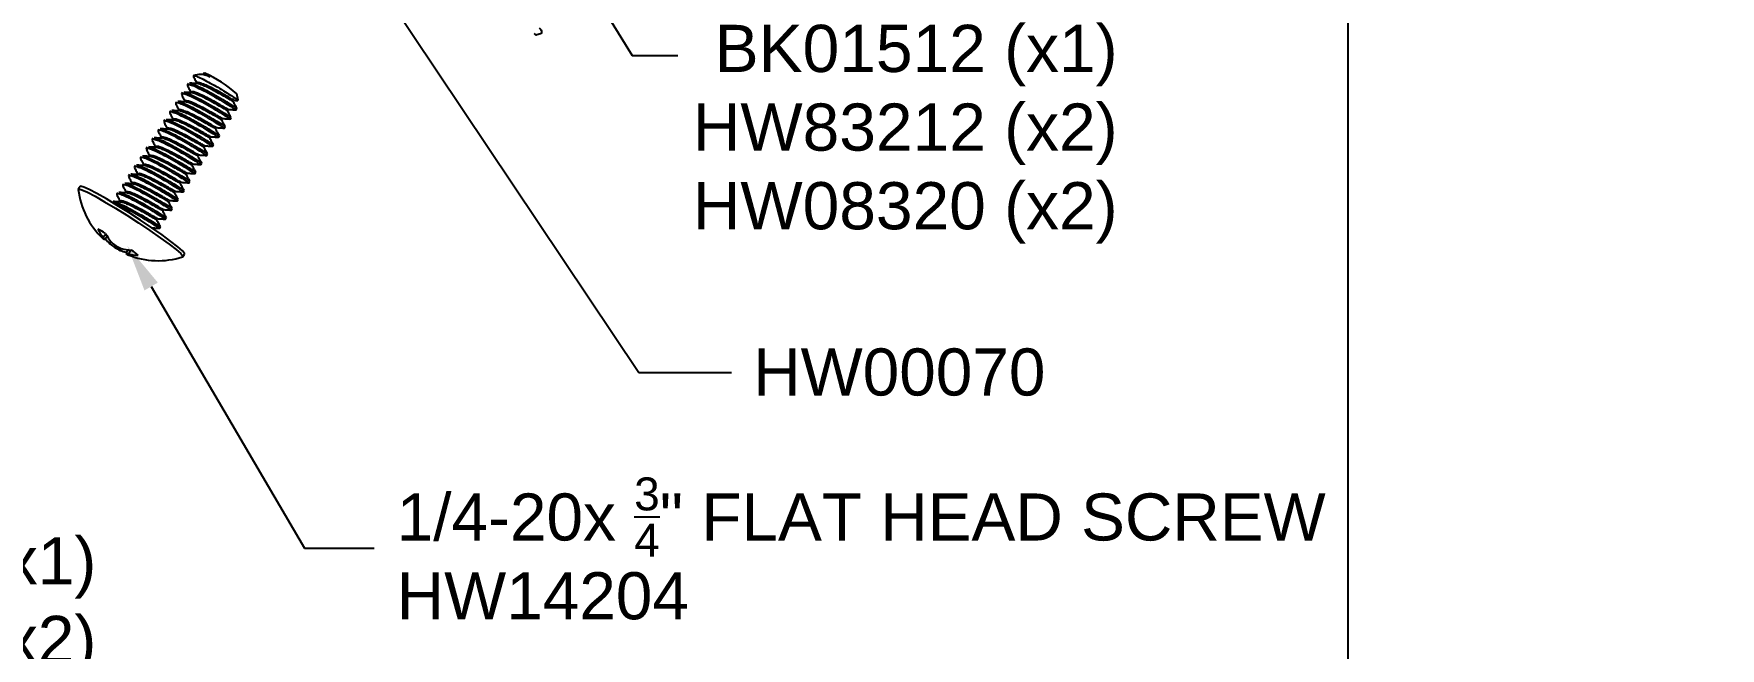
# Model space of a CAD drawing. Extents: x 0 to 11.5, y -11.3 to 0.
# Drawn here: x 4.76 to 11.48, y -7.34 to -4.89 of the extents above; entities that cross this region are included whole.
import ezdxf
from ezdxf import colors
from ezdxf.entities.mleader import LeaderData, LeaderLine
from ezdxf.math import Vec2, Vec3

# ---------------------------------------------------------------- set-up
doc = ezdxf.new("R2010")
doc.units = 0
doc.header["$LTSCALE"] = 0.5
doc.header["$MEASUREMENT"] = 0
for name, color, linetype in [('FAB DWG', 221, 'CONTINUOUS'), ('Hardware', 242, 'CONTINUOUS'), ('Housing', 150, 'CONTINUOUS')]:
    doc.layers.add(name, color=color, linetype=linetype)
doc.layers.add('Text-Unprinted', color=131, linetype='CONTINUOUS', plot=False)
doc.styles.add('LSAD_Standard', font='arial.ttf')
doc.styles.get("Standard").update_dxf_attribs({"font": 'arial.ttf'})

msp = doc.modelspace()

# ---------------------------------------------------------------- linework, layer by layer
at = {"layer": 'Hardware', "linetype": 'Continuous', "lineweight": 25, "transparency": 16777216}
for p, q in [((5.3734, -5.0862), (5.3697, -5.092)), ((5.4156, -5.0502), (5.3933, -5.0549)), ((5.4335, -5.0509), (5.4223, -5.0501)), ((5.4388, -5.0453), (5.4324, -5.0467)), ((5.3265, -5.1588), (5.3227, -5.1646)), ((5.35, -5.1225), (5.3462, -5.1283)), ((5.5714, -5.1532), (5.5658, -5.1274)), ((5.2796, -5.2314), (5.2758, -5.2371)), ((5.303, -5.1951), (5.2993, -5.2009)), ((5.5399, -5.2278), (5.5436, -5.222)), ((5.5633, -5.1915), (5.5671, -5.1857)), ((5.2326, -5.3039), (5.2289, -5.3097)), ((5.2561, -5.2676), (5.2523, -5.2734)), ((5.4929, -5.3004), (5.4967, -5.2946)), ((5.5164, -5.2641), (5.5201, -5.2583)), ((5.1857, -5.3765), (5.1819, -5.3823)), ((5.2092, -5.3402), (5.2054, -5.346)), ((5.446, -5.3729), (5.4497, -5.3671)), ((5.4694, -5.3366), (5.4732, -5.3308)), ((5.1622, -5.4128), (5.1585, -5.4186)), ((5.399, -5.4455), (5.4028, -5.4397)), ((5.4225, -5.4092), (5.4263, -5.4034)), ((4.9416, -5.4962), (4.9346, -5.5071)), ((5.1153, -5.4854), (5.1115, -5.4912)), ((5.1387, -5.4491), (5.135, -5.4549)), ((5.3756, -5.4818), (5.3793, -5.476)), ((5.0683, -5.5579), (5.0678, -5.5588)), ((5.0918, -5.5217), (5.0881, -5.5274)), ((5.3286, -5.5544), (5.3324, -5.5486)), ((5.3521, -5.5181), (5.3559, -5.5123)), ((5.2817, -5.6269), (5.2854, -5.6211)), ((5.3052, -5.5907), (5.3089, -5.5849)), ((5.0443, -5.6863), (5.0337, -5.7003)), ((5.05, -5.6961), (5.0396, -5.7093)), ((5.2582, -5.6632), (5.262, -5.6574)), ((5.0652, -5.7176), (5.0609, -5.725)), ((5.0839, -5.7336), (5.08, -5.7397)), ((5.1065, -5.744), (5.1013, -5.7512)), ((5.1319, -5.7487), (5.1241, -5.7639)), ((5.1431, -5.7498), (5.1345, -5.7655)), ((5.3515, -5.7767), (5.3585, -5.7658))]:
    msp.add_line(p, q, dxfattribs=at)
at = {"layer": 'Hardware', "linetype": 'Continuous', "lineweight": 25, "transparency": 16777216, "flags": 128}
for points in [[(4.9344, -5.5082), (4.9368, -5.5063), (4.9491, -5.5096), (4.9712, -5.5196), (5.0018, -5.5358), (5.0396, -5.5572), (5.0825, -5.5829), (5.1284, -5.6115), (5.1751, -5.6417), (5.2202, -5.6719), (5.2614, -5.7006), (5.2967, -5.7263), (5.3243, -5.7478), (5.3427, -5.764), (5.3512, -5.7741), (5.3506, -5.7774)], [(5.3585, -5.7658), (5.3582, -5.7632), (5.3498, -5.7531), (5.3313, -5.7369), (5.3037, -5.7154), (5.2685, -5.6897), (5.2272, -5.661), (5.1822, -5.6308), (5.1355, -5.6007), (5.0895, -5.572), (5.0466, -5.5463), (5.0089, -5.5249), (4.9782, -5.5087), (4.9562, -5.4987), (4.9439, -5.4954), (4.9416, -5.4962)]]:
    msp.add_lwpolyline(points, dxfattribs=at)
at = {"layer": 'Hardware', "linetype": 'Continuous', "lineweight": 25, "transparency": 16777216}
for centre, radius, start, end in [((5.2501, -5.4763), 0.4705, 47.85775, 66.35863), ((5.254, -5.4703), 0.3219, 186.76871, 226.5058), ((4.7635, -6.156), 0.549, 59.4309, 62.99609), ((5.1767, -5.5878), 0.182, 205.74494, 218.18519), ((5.063, -5.6716), 0.0443, 225.5953, 238.12422), ((5.0842, -5.6734), 0.0573, 208.01574, 218.75231), ((5.2269, -5.5875), 0.2076, 207.49496, 218.82385), ((5.181, -5.5997), 0.1736, 217.32918, 226.21817), ((5.2373, -5.5143), 0.2748, 230.06758, 235.09553), ((5.2601, -5.5092), 0.2854, 226.89925, 231.78493), ((5.2218, -5.5023), 0.2765, 239.14566, 244.15814), ((5.2147, -5.4818), 0.2838, 242.47924, 247.37829), ((5.1673, -5.5883), 0.1758, 247.94679, 256.56771), ((5.1569, -5.5447), 0.2055, 255.55122, 266.92598), ((5.1497, -5.7257), 0.046, 236.14181, 248.43678), ((5.1377, -5.7099), 0.0557, 255.82237, 266.7001), ((5.254, -5.4703), 0.3219, 247.77446, 287.44767), ((5.1774, -5.5907), 0.18, 256.20236, 268.70652), ((4.8221, -6.2091), 0.5618, 51.30979, 54.82033)]:
    msp.add_arc(centre, radius, start, end, dxfattribs=at)
for points, knots in [([(5.5628, -5.1912), (5.563, -5.1913), (5.5656, -5.1929), (5.5577, -5.1874), (5.5385, -5.1752), (5.5072, -5.1562), (5.4704, -5.1349), (5.4329, -5.1146), (5.4019, -5.0996), (5.3805, -5.0912), (5.372, -5.0904), (5.3688, -5.092), (5.3706, -5.095), (5.3718, -5.097)], [0, 0, 0, 0, 0.008067, 0.124209, 0.240351, 0.356493, 0.472636, 0.588778, 0.70492, 0.804129, 0.904298, 0.93774, 1, 1, 1, 1]), ([(5.3701, -5.0959), (5.3726, -5.1006), (5.3775, -5.1098), (5.3824, -5.1189), (5.3848, -5.1233)], [0, 0, 0, 0, 0.51432, 1, 1, 1, 1]), ([(5.41, -5.0872), (5.4047, -5.0868), (5.3942, -5.0861), (5.3836, -5.0854), (5.3783, -5.085)], [0, 0, 0, 0, 0.499617, 1, 1, 1, 1]), ([(5.3799, -5.086), (5.3808, -5.0859), (5.3846, -5.0852), (5.4047, -5.0934), (5.4365, -5.1087), (5.4742, -5.1291), (5.5111, -5.1505), (5.5418, -5.1691), (5.5629, -5.1826), (5.5656, -5.1846), (5.5669, -5.1856)], [0, 0, 0, 0, 0.047017, 0.183541, 0.320064, 0.456588, 0.593111, 0.729635, 0.866159, 1, 1, 1, 1]), ([(5.3945, -5.0547), (5.3939, -5.055), (5.3921, -5.0557), (5.394, -5.0587), (5.3953, -5.0607)], [0, 0, 0, 0, 0.349433, 1, 1, 1, 1]), ([(5.3935, -5.0596), (5.3961, -5.0643), (5.4011, -5.0737), (5.4061, -5.0831), (5.4086, -5.0878)], [0, 0, 0, 0, 0.5004314, 1, 1, 1, 1]), ([(5.3945, -5.0547), (5.3977, -5.0552), (5.4042, -5.0562), (5.4254, -5.0657), (5.4524, -5.0797), (5.483, -5.0969), (5.513, -5.1149), (5.5395, -5.1315), (5.5592, -5.1446), (5.5709, -5.1529), (5.571, -5.1535), (5.571, -5.1539)], [0, 0, 0, 0, 0.117031, 0.234062, 0.35118, 0.464409, 0.577698, 0.688252, 0.7977, 0.90561, 1, 1, 1, 1]), ([(5.5548, -5.1529), (5.5537, -5.1524), (5.5515, -5.1513), (5.5354, -5.1419), (5.5123, -5.1286), (5.4845, -5.1133), (5.4563, -5.0989), (5.4331, -5.0884), (5.4172, -5.0828), (5.41, -5.0822), (5.4086, -5.0835), (5.4082, -5.0839)], [0, 0, 0, 0, 0.123141, 0.248482, 0.373822, 0.499163, 0.624503, 0.749844, 0.85389, 0.959085, 1, 1, 1, 1]), ([(5.5517, -5.1573), (5.5518, -5.1574), (5.5536, -5.1588), (5.5474, -5.1551), (5.5328, -5.1466), (5.5093, -5.1331), (5.4831, -5.1188), (5.4582, -5.1058), (5.4409, -5.0977), (5.4251, -5.0911), (5.4144, -5.0871), (5.4115, -5.0877), (5.4109, -5.0878)], [0, 0, 0, 0, 0.007326, 0.143902, 0.280479, 0.417055, 0.553631, 0.667004, 0.78163, 0.82749, 0.964066, 1, 1, 1, 1]), ([(5.4608, -5.06), (5.4534, -5.0575), (5.4383, -5.0526), (5.4225, -5.0494), (5.4176, -5.0505), (5.4157, -5.051)], [0, 0, 0, 0, 0.369108, 0.74889, 1, 1, 1, 1]), ([(5.4331, -5.0466), (5.4338, -5.0467), (5.436, -5.0471), (5.4443, -5.0508), (5.4555, -5.057), (5.4608, -5.06)], [0, 0, 0, 0, 0.172667, 0.60181, 1, 1, 1, 1]), ([(5.4608, -5.06), (5.4584, -5.0589), (5.4485, -5.0547), (5.4379, -5.0508), (5.435, -5.0514), (5.4344, -5.0515)], [0, 0, 0, 0, 0.21001, 0.835444, 1, 1, 1, 1]), ([(5.5159, -5.2638), (5.5161, -5.2639), (5.5187, -5.2655), (5.5108, -5.26), (5.4915, -5.2478), (5.4603, -5.2288), (5.4235, -5.2075), (5.386, -5.1872), (5.355, -5.1721), (5.3335, -5.1638), (5.3251, -5.1629), (5.3218, -5.1646), (5.3237, -5.1676), (5.3249, -5.1696)], [0, 0, 0, 0, 0.008067, 0.124209, 0.240351, 0.356493, 0.472636, 0.588778, 0.70492, 0.804129, 0.904298, 0.93774, 1, 1, 1, 1]), ([(5.3231, -5.1685), (5.3257, -5.1732), (5.3306, -5.1824), (5.3355, -5.1915), (5.3378, -5.1959)], [0, 0, 0, 0, 0.51432, 1, 1, 1, 1]), ([(5.3631, -5.1598), (5.3578, -5.1594), (5.3473, -5.1587), (5.3367, -5.1579), (5.3313, -5.1576)], [0, 0, 0, 0, 0.499617, 1, 1, 1, 1]), ([(5.3329, -5.1586), (5.3339, -5.1584), (5.3377, -5.1578), (5.3577, -5.1659), (5.3896, -5.1813), (5.4273, -5.2017), (5.4642, -5.223), (5.4948, -5.2417), (5.516, -5.2552), (5.5187, -5.2572), (5.52, -5.2582)], [0, 0, 0, 0, 0.047017, 0.183541, 0.320064, 0.456588, 0.593111, 0.729635, 0.866159, 1, 1, 1, 1]), ([(5.5394, -5.2275), (5.5395, -5.2276), (5.5422, -5.2292), (5.5342, -5.2237), (5.515, -5.2115), (5.4838, -5.1925), (5.447, -5.1712), (5.4095, -5.1509), (5.3785, -5.1359), (5.357, -5.1275), (5.3485, -5.1267), (5.3453, -5.1283), (5.3471, -5.1313), (5.3483, -5.1333)], [0, 0, 0, 0, 0.008067, 0.124209, 0.240351, 0.356493, 0.472636, 0.588778, 0.70492, 0.804129, 0.904298, 0.93774, 1, 1, 1, 1]), ([(5.3466, -5.1322), (5.3491, -5.1369), (5.354, -5.1461), (5.3589, -5.1552), (5.3613, -5.1596)], [0, 0, 0, 0, 0.51432, 1, 1, 1, 1]), ([(5.3865, -5.1235), (5.3813, -5.1231), (5.3707, -5.1224), (5.3601, -5.1217), (5.3548, -5.1213)], [0, 0, 0, 0, 0.499617, 1, 1, 1, 1]), ([(5.3564, -5.1223), (5.3574, -5.1221), (5.3611, -5.1215), (5.3812, -5.1297), (5.4131, -5.145), (5.4507, -5.1654), (5.4876, -5.1867), (5.5183, -5.2054), (5.5394, -5.2189), (5.5421, -5.2209), (5.5435, -5.2219)], [0, 0, 0, 0, 0.047017, 0.183541, 0.320064, 0.456588, 0.593111, 0.729635, 0.866159, 1, 1, 1, 1]), ([(5.5079, -5.2255), (5.5068, -5.225), (5.5045, -5.2239), (5.4885, -5.2144), (5.4653, -5.2012), (5.4375, -5.1859), (5.4094, -5.1715), (5.3862, -5.1609), (5.3702, -5.1554), (5.3631, -5.1548), (5.3617, -5.1561), (5.3613, -5.1565)], [0, 0, 0, 0, 0.123141, 0.248482, 0.373822, 0.499163, 0.624503, 0.749844, 0.85389, 0.959085, 1, 1, 1, 1]), ([(5.5048, -5.2299), (5.5049, -5.23), (5.5066, -5.2313), (5.5005, -5.2277), (5.4858, -5.2192), (5.4623, -5.2057), (5.4362, -5.1913), (5.4112, -5.1784), (5.3939, -5.1703), (5.3782, -5.1637), (5.3674, -5.1596), (5.3646, -5.1603), (5.364, -5.1604)], [0, 0, 0, 0, 0.007326, 0.143902, 0.280479, 0.417055, 0.553631, 0.667004, 0.78163, 0.82749, 0.964066, 1, 1, 1, 1]), ([(5.5314, -5.1892), (5.5302, -5.1887), (5.528, -5.1876), (5.5119, -5.1782), (5.4888, -5.1649), (5.461, -5.1496), (5.4328, -5.1352), (5.4096, -5.1247), (5.3937, -5.1191), (5.3866, -5.1185), (5.3852, -5.1198), (5.3848, -5.1202)], [0, 0, 0, 0, 0.123141, 0.248482, 0.373822, 0.499163, 0.624503, 0.749844, 0.85389, 0.959085, 1, 1, 1, 1]), ([(5.5283, -5.1936), (5.5283, -5.1937), (5.5301, -5.195), (5.5239, -5.1914), (5.5093, -5.1829), (5.4858, -5.1694), (5.4596, -5.155), (5.4347, -5.1421), (5.4174, -5.134), (5.4017, -5.1274), (5.3909, -5.1234), (5.3881, -5.124), (5.3875, -5.1241)], [0, 0, 0, 0, 0.007326, 0.143902, 0.280479, 0.417055, 0.553631, 0.667004, 0.78163, 0.82749, 0.964066, 1, 1, 1, 1]), ([(5.5671, -5.1857), (5.5646, -5.181), (5.5595, -5.1716), (5.5545, -5.1622), (5.552, -5.1575)], [0, 0, 0, 0, 0.5004911, 1, 1, 1, 1]), ([(5.5549, -5.153), (5.5602, -5.1534), (5.5656, -5.1537), (5.5709, -5.1541), (5.571, -5.1541)], [0, 0, 0, 0, 0.993265, 1, 1, 1, 1]), ([(5.469, -5.3363), (5.4691, -5.3364), (5.4718, -5.338), (5.4638, -5.3326), (5.4446, -5.3203), (5.4134, -5.3013), (5.3766, -5.28), (5.3391, -5.2597), (5.3081, -5.2447), (5.2866, -5.2364), (5.2781, -5.2355), (5.2749, -5.2372), (5.2767, -5.2402), (5.2779, -5.2422)], [0, 0, 0, 0, 0.0080673, 0.1242094, 0.2403514, 0.3564935, 0.4726355, 0.5887776, 0.7049196, 0.8041289, 0.9042982, 0.9377396, 1, 1, 1, 1]), ([(5.2762, -5.241), (5.2787, -5.2458), (5.2836, -5.2549), (5.2885, -5.2641), (5.2909, -5.2685)], [0, 0, 0, 0, 0.51432, 1, 1, 1, 1]), ([(5.3161, -5.2323), (5.3109, -5.232), (5.3003, -5.2313), (5.2897, -5.2305), (5.2844, -5.2302)], [0, 0, 0, 0, 0.499617, 1, 1, 1, 1]), ([(5.286, -5.2312), (5.287, -5.231), (5.2907, -5.2304), (5.3108, -5.2385), (5.3427, -5.2538), (5.3803, -5.2743), (5.4172, -5.2956), (5.4479, -5.3143), (5.469, -5.3278), (5.4717, -5.3298), (5.4731, -5.3307)], [0, 0, 0, 0, 0.047017, 0.183541, 0.320064, 0.456588, 0.593111, 0.729635, 0.866159, 1, 1, 1, 1]), ([(5.4924, -5.3001), (5.4926, -5.3002), (5.4952, -5.3017), (5.4873, -5.2963), (5.4681, -5.284), (5.4368, -5.265), (5.4, -5.2438), (5.3625, -5.2234), (5.3315, -5.2084), (5.3101, -5.2001), (5.3016, -5.1992), (5.2984, -5.2009), (5.3002, -5.2039), (5.3014, -5.2059)], [0, 0, 0, 0, 0.008067, 0.124209, 0.240351, 0.356493, 0.472636, 0.588778, 0.70492, 0.804129, 0.904298, 0.93774, 1, 1, 1, 1]), ([(5.2997, -5.2047), (5.3022, -5.2095), (5.3071, -5.2186), (5.312, -5.2278), (5.3144, -5.2322)], [0, 0, 0, 0, 0.5143198, 1, 1, 1, 1]), ([(5.3396, -5.196), (5.3343, -5.1957), (5.3238, -5.195), (5.3132, -5.1942), (5.3079, -5.1939)], [0, 0, 0, 0, 0.499617, 1, 1, 1, 1]), ([(5.3095, -5.1949), (5.3104, -5.1947), (5.3142, -5.1941), (5.3343, -5.2022), (5.3661, -5.2176), (5.4038, -5.238), (5.4407, -5.2593), (5.4714, -5.278), (5.4925, -5.2915), (5.4952, -5.2935), (5.4965, -5.2945)], [0, 0, 0, 0, 0.047017, 0.183541, 0.320064, 0.456588, 0.593111, 0.729635, 0.866159, 1, 1, 1, 1]), ([(5.4609, -5.2981), (5.4598, -5.2976), (5.4576, -5.2965), (5.4415, -5.287), (5.4184, -5.2738), (5.3906, -5.2585), (5.3624, -5.244), (5.3392, -5.2335), (5.3233, -5.228), (5.3162, -5.2273), (5.3148, -5.2287), (5.3144, -5.229)], [0, 0, 0, 0, 0.123141, 0.248482, 0.373822, 0.499163, 0.624503, 0.749844, 0.85389, 0.959085, 1, 1, 1, 1]), ([(5.4579, -5.3025), (5.4579, -5.3026), (5.4597, -5.3039), (5.4535, -5.3003), (5.4389, -5.2918), (5.4154, -5.2783), (5.3892, -5.2639), (5.3643, -5.251), (5.347, -5.2429), (5.3313, -5.2362), (5.3205, -5.2322), (5.3177, -5.2328), (5.3171, -5.233)], [0, 0, 0, 0, 0.007326, 0.143902, 0.280479, 0.417055, 0.553631, 0.667004, 0.78163, 0.82749, 0.964066, 1, 1, 1, 1]), ([(5.4844, -5.2618), (5.4833, -5.2613), (5.481, -5.2602), (5.465, -5.2507), (5.4419, -5.2375), (5.4141, -5.2222), (5.3859, -5.2077), (5.3627, -5.1972), (5.3468, -5.1917), (5.3396, -5.191), (5.3382, -5.1924), (5.3378, -5.1927)], [0, 0, 0, 0, 0.123141, 0.2484816, 0.3738221, 0.4991627, 0.6245033, 0.7498438, 0.8538896, 0.9590852, 1, 1, 1, 1]), ([(5.4813, -5.2662), (5.4814, -5.2663), (5.4832, -5.2676), (5.477, -5.264), (5.4624, -5.2555), (5.4388, -5.242), (5.4127, -5.2276), (5.3878, -5.2147), (5.3705, -5.2066), (5.3547, -5.1999), (5.344, -5.1959), (5.3411, -5.1965), (5.3405, -5.1967)], [0, 0, 0, 0, 0.0073259, 0.1439023, 0.2804787, 0.417055, 0.5536314, 0.6670041, 0.7816296, 0.8274895, 0.9640659, 1, 1, 1, 1]), ([(5.5201, -5.2583), (5.5176, -5.2536), (5.5126, -5.2442), (5.5076, -5.2348), (5.505, -5.2301)], [0, 0, 0, 0, 0.500491, 1, 1, 1, 1]), ([(5.508, -5.2256), (5.5133, -5.2259), (5.524, -5.2267), (5.5345, -5.2274), (5.5398, -5.2278)], [0, 0, 0, 0, 0.4994411, 1, 1, 1, 1]), ([(5.5436, -5.222), (5.5411, -5.2173), (5.5361, -5.2079), (5.531, -5.1985), (5.5285, -5.1938)], [0, 0, 0, 0, 0.500491, 1, 1, 1, 1]), ([(5.5314, -5.1893), (5.5368, -5.1897), (5.5474, -5.1904), (5.558, -5.1911), (5.5633, -5.1915)], [0, 0, 0, 0, 0.499441, 1, 1, 1, 1]), ([(5.422, -5.4089), (5.4222, -5.409), (5.4248, -5.4106), (5.4169, -5.4052), (5.3976, -5.3929), (5.3664, -5.3739), (5.3296, -5.3526), (5.2921, -5.3323), (5.2611, -5.3173), (5.2397, -5.309), (5.2312, -5.3081), (5.2279, -5.3097), (5.2298, -5.3128), (5.231, -5.3148)], [0, 0, 0, 0, 0.008067, 0.124209, 0.240351, 0.356493, 0.472636, 0.588778, 0.70492, 0.804129, 0.904298, 0.93774, 1, 1, 1, 1]), ([(5.2692, -5.3049), (5.2639, -5.3046), (5.2534, -5.3038), (5.2428, -5.3031), (5.2375, -5.3027)], [0, 0, 0, 0, 0.4996169, 1, 1, 1, 1]), ([(5.2391, -5.3037), (5.24, -5.3036), (5.2438, -5.303), (5.2639, -5.3111), (5.2957, -5.3264), (5.3334, -5.3468), (5.3703, -5.3682), (5.401, -5.3868), (5.4221, -5.4003), (5.4248, -5.4023), (5.4261, -5.4033)], [0, 0, 0, 0, 0.047017, 0.183541, 0.320064, 0.456588, 0.593111, 0.729635, 0.866159, 1, 1, 1, 1]), ([(5.4455, -5.3726), (5.4457, -5.3727), (5.4483, -5.3743), (5.4403, -5.3689), (5.4211, -5.3566), (5.3899, -5.3376), (5.3531, -5.3163), (5.3156, -5.296), (5.2846, -5.281), (5.2631, -5.2727), (5.2547, -5.2718), (5.2514, -5.2734), (5.2533, -5.2765), (5.2545, -5.2785)], [0, 0, 0, 0, 0.008067, 0.124209, 0.240351, 0.356493, 0.472636, 0.588778, 0.70492, 0.804129, 0.904298, 0.93774, 1, 1, 1, 1]), ([(5.2527, -5.2773), (5.2553, -5.282), (5.2602, -5.2912), (5.2651, -5.3004), (5.2674, -5.3048)], [0, 0, 0, 0, 0.51432, 1, 1, 1, 1]), ([(5.2927, -5.2686), (5.2874, -5.2683), (5.2769, -5.2676), (5.2663, -5.2668), (5.2609, -5.2664)], [0, 0, 0, 0, 0.499617, 1, 1, 1, 1]), ([(5.2625, -5.2675), (5.2635, -5.2673), (5.2672, -5.2667), (5.2873, -5.2748), (5.3192, -5.2901), (5.3569, -5.3105), (5.3938, -5.3319), (5.4244, -5.3506), (5.4456, -5.364), (5.4483, -5.366), (5.4496, -5.367)], [0, 0, 0, 0, 0.047017, 0.183541, 0.320064, 0.456588, 0.593111, 0.729635, 0.866159, 1, 1, 1, 1]), ([(5.414, -5.3707), (5.4129, -5.3701), (5.4106, -5.369), (5.3946, -5.3596), (5.3715, -5.3463), (5.3437, -5.3311), (5.3155, -5.3166), (5.2923, -5.3061), (5.2764, -5.3006), (5.2692, -5.2999), (5.2678, -5.3012), (5.2674, -5.3016)], [0, 0, 0, 0, 0.123141, 0.2484816, 0.3738221, 0.4991627, 0.6245033, 0.7498438, 0.8538896, 0.9590852, 1, 1, 1, 1]), ([(5.4109, -5.3751), (5.411, -5.3751), (5.4128, -5.3765), (5.4066, -5.3728), (5.392, -5.3643), (5.3684, -5.3508), (5.3423, -5.3365), (5.3174, -5.3235), (5.3001, -5.3155), (5.2843, -5.3088), (5.2736, -5.3048), (5.2707, -5.3054), (5.2701, -5.3055)], [0, 0, 0, 0, 0.007326, 0.143902, 0.280479, 0.417055, 0.553631, 0.667004, 0.78163, 0.82749, 0.964066, 1, 1, 1, 1]), ([(5.4375, -5.3344), (5.4364, -5.3338), (5.4341, -5.3327), (5.4181, -5.3233), (5.3949, -5.3101), (5.3671, -5.2948), (5.339, -5.2803), (5.3158, -5.2698), (5.2998, -5.2643), (5.2927, -5.2636), (5.2913, -5.2649), (5.2909, -5.2653)], [0, 0, 0, 0, 0.123141, 0.248482, 0.373822, 0.499163, 0.624503, 0.749844, 0.85389, 0.959085, 1, 1, 1, 1]), ([(5.4344, -5.3388), (5.4345, -5.3388), (5.4362, -5.3402), (5.4301, -5.3365), (5.4154, -5.3281), (5.3919, -5.3145), (5.3658, -5.3002), (5.3408, -5.2873), (5.3235, -5.2792), (5.3078, -5.2725), (5.297, -5.2685), (5.2942, -5.2691), (5.2936, -5.2693)], [0, 0, 0, 0, 0.007326, 0.143902, 0.280479, 0.417055, 0.553631, 0.667004, 0.78163, 0.82749, 0.964066, 1, 1, 1, 1]), ([(5.4732, -5.3308), (5.4707, -5.3261), (5.4657, -5.3168), (5.4606, -5.3074), (5.4581, -5.3026)], [0, 0, 0, 0, 0.500491, 1, 1, 1, 1]), ([(5.461, -5.2982), (5.4664, -5.2985), (5.477, -5.2993), (5.4876, -5.3), (5.4929, -5.3004)], [0, 0, 0, 0, 0.499441, 1, 1, 1, 1]), ([(5.4967, -5.2945), (5.4941, -5.2899), (5.4891, -5.2805), (5.4841, -5.2711), (5.4816, -5.2664)], [0, 0, 0, 0, 0.500491, 1, 1, 1, 1]), ([(5.4845, -5.2619), (5.4898, -5.2622), (5.5005, -5.263), (5.5111, -5.2637), (5.5163, -5.2641)], [0, 0, 0, 0, 0.499441, 1, 1, 1, 1]), ([(5.2223, -5.3775), (5.217, -5.3771), (5.2065, -5.3764), (5.1958, -5.3757), (5.1905, -5.3753)], [0, 0, 0, 0, 0.499617, 1, 1, 1, 1]), ([(5.1921, -5.3763), (5.1931, -5.3762), (5.1968, -5.3755), (5.2169, -5.3837), (5.2488, -5.399), (5.2865, -5.4194), (5.3234, -5.4408), (5.354, -5.4594), (5.3752, -5.4729), (5.3779, -5.4749), (5.3792, -5.4759)], [0, 0, 0, 0, 0.047017, 0.183541, 0.320064, 0.456588, 0.593111, 0.729635, 0.866159, 1, 1, 1, 1]), ([(5.3986, -5.4452), (5.3987, -5.4453), (5.4013, -5.4469), (5.3934, -5.4415), (5.3742, -5.4292), (5.343, -5.4102), (5.3062, -5.3889), (5.2687, -5.3686), (5.2377, -5.3536), (5.2162, -5.3452), (5.2077, -5.3444), (5.2045, -5.346), (5.2063, -5.3491), (5.2075, -5.351)], [0, 0, 0, 0, 0.008067, 0.124209, 0.240351, 0.356493, 0.472636, 0.588778, 0.70492, 0.804129, 0.904298, 0.93774, 1, 1, 1, 1]), ([(5.2058, -5.3499), (5.2083, -5.3546), (5.2132, -5.3638), (5.2181, -5.3729), (5.2205, -5.3774)], [0, 0, 0, 0, 0.5143198, 1, 1, 1, 1]), ([(5.2457, -5.3412), (5.2405, -5.3408), (5.2299, -5.3401), (5.2193, -5.3394), (5.214, -5.339)], [0, 0, 0, 0, 0.499617, 1, 1, 1, 1]), ([(5.2156, -5.34), (5.2166, -5.3399), (5.2203, -5.3393), (5.2404, -5.3474), (5.2723, -5.3627), (5.3099, -5.3831), (5.3468, -5.4045), (5.3775, -5.4231), (5.3986, -5.4366), (5.4013, -5.4386), (5.4027, -5.4396)], [0, 0, 0, 0, 0.047017, 0.183541, 0.320064, 0.456588, 0.593111, 0.729635, 0.866159, 1, 1, 1, 1]), ([(5.3671, -5.4433), (5.366, -5.4427), (5.3637, -5.4416), (5.3476, -5.4322), (5.3245, -5.4189), (5.2967, -5.4036), (5.2686, -5.3892), (5.2453, -5.3787), (5.2294, -5.3731), (5.2223, -5.3725), (5.2209, -5.3738), (5.2205, -5.3742)], [0, 0, 0, 0, 0.123141, 0.248482, 0.373822, 0.499163, 0.624503, 0.749844, 0.85389, 0.959085, 1, 1, 1, 1]), ([(5.2293, -5.3136), (5.2318, -5.3183), (5.2367, -5.3275), (5.2416, -5.3366), (5.244, -5.3411)], [0, 0, 0, 0, 0.51432, 1, 1, 1, 1]), ([(5.3905, -5.407), (5.3894, -5.4064), (5.3872, -5.4053), (5.3711, -5.3959), (5.348, -5.3826), (5.3202, -5.3674), (5.292, -5.3529), (5.2688, -5.3424), (5.2529, -5.3368), (5.2458, -5.3362), (5.2444, -5.3375), (5.244, -5.3379)], [0, 0, 0, 0, 0.123141, 0.248482, 0.373822, 0.499163, 0.624503, 0.749844, 0.85389, 0.959085, 1, 1, 1, 1]), ([(5.3875, -5.4114), (5.3875, -5.4114), (5.3893, -5.4128), (5.3831, -5.4091), (5.3685, -5.4006), (5.345, -5.3871), (5.3188, -5.3728), (5.2939, -5.3598), (5.2766, -5.3518), (5.2609, -5.3451), (5.2501, -5.3411), (5.2473, -5.3417), (5.2467, -5.3418)], [0, 0, 0, 0, 0.007326, 0.143902, 0.280479, 0.417055, 0.553631, 0.667004, 0.78163, 0.82749, 0.964066, 1, 1, 1, 1]), ([(5.4263, -5.4034), (5.4237, -5.3987), (5.4187, -5.3894), (5.4137, -5.3799), (5.4112, -5.3752)], [0, 0, 0, 0, 0.500491, 1, 1, 1, 1]), ([(5.4141, -5.3707), (5.4194, -5.3711), (5.4301, -5.3718), (5.4406, -5.3726), (5.4459, -5.3729)], [0, 0, 0, 0, 0.499441, 1, 1, 1, 1]), ([(5.4497, -5.3671), (5.4472, -5.3624), (5.4422, -5.3531), (5.4371, -5.3436), (5.4346, -5.3389)], [0, 0, 0, 0, 0.500491, 1, 1, 1, 1]), ([(5.4376, -5.3344), (5.4429, -5.3348), (5.4535, -5.3355), (5.4641, -5.3363), (5.4694, -5.3366)], [0, 0, 0, 0, 0.499441, 1, 1, 1, 1]), ([(5.3516, -5.5178), (5.3518, -5.5179), (5.3544, -5.5195), (5.3465, -5.514), (5.3272, -5.5018), (5.296, -5.4828), (5.2592, -5.4615), (5.2217, -5.4412), (5.1907, -5.4262), (5.1692, -5.4178), (5.1608, -5.417), (5.1575, -5.4186), (5.1594, -5.4216), (5.1606, -5.4236)], [0, 0, 0, 0, 0.008067, 0.124209, 0.240351, 0.356493, 0.472636, 0.588778, 0.70492, 0.804129, 0.904298, 0.93774, 1, 1, 1, 1]), ([(5.1588, -5.4225), (5.1614, -5.4272), (5.1663, -5.4364), (5.1712, -5.4455), (5.1735, -5.4499)], [0, 0, 0, 0, 0.51432, 1, 1, 1, 1]), ([(5.1988, -5.4138), (5.1935, -5.4134), (5.183, -5.4127), (5.1724, -5.412), (5.1671, -5.4116)], [0, 0, 0, 0, 0.499617, 1, 1, 1, 1]), ([(5.1687, -5.4126), (5.1696, -5.4124), (5.1734, -5.4118), (5.1935, -5.42), (5.2253, -5.4353), (5.263, -5.4557), (5.2999, -5.477), (5.3306, -5.4957), (5.3517, -5.5092), (5.3544, -5.5112), (5.3557, -5.5122)], [0, 0, 0, 0, 0.047017, 0.183541, 0.320064, 0.456588, 0.593111, 0.729635, 0.866159, 1, 1, 1, 1]), ([(5.3751, -5.4815), (5.3753, -5.4816), (5.3779, -5.4832), (5.3699, -5.4777), (5.3507, -5.4655), (5.3195, -5.4465), (5.2827, -5.4252), (5.2452, -5.4049), (5.2142, -5.3899), (5.1927, -5.3815), (5.1843, -5.3807), (5.181, -5.3823), (5.1829, -5.3854), (5.184, -5.3873)], [0, 0, 0, 0, 0.008067, 0.124209, 0.240351, 0.356493, 0.472636, 0.588778, 0.70492, 0.804129, 0.904298, 0.93774, 1, 1, 1, 1]), ([(5.1823, -5.3862), (5.1848, -5.3909), (5.1898, -5.4001), (5.1946, -5.4092), (5.197, -5.4137)], [0, 0, 0, 0, 0.51432, 1, 1, 1, 1]), ([(5.3436, -5.4795), (5.3425, -5.479), (5.3402, -5.4779), (5.3242, -5.4685), (5.3011, -5.4552), (5.2733, -5.4399), (5.2451, -5.4255), (5.2219, -5.415), (5.206, -5.4094), (5.1988, -5.4088), (5.1974, -5.4101), (5.197, -5.4105)], [0, 0, 0, 0, 0.123141, 0.248482, 0.373822, 0.499163, 0.624503, 0.749844, 0.85389, 0.959085, 1, 1, 1, 1]), ([(5.3405, -5.4839), (5.3406, -5.484), (5.3424, -5.4853), (5.3362, -5.4817), (5.3216, -5.4732), (5.298, -5.4597), (5.2719, -5.4453), (5.247, -5.4324), (5.2297, -5.4243), (5.2139, -5.4177), (5.2032, -5.4137), (5.2003, -5.4143), (5.1997, -5.4144)], [0, 0, 0, 0, 0.007326, 0.143902, 0.280479, 0.417055, 0.553631, 0.667004, 0.78163, 0.82749, 0.964066, 1, 1, 1, 1]), ([(5.364, -5.4476), (5.3641, -5.4477), (5.3658, -5.4491), (5.3597, -5.4454), (5.345, -5.4369), (5.3215, -5.4234), (5.2954, -5.4091), (5.2704, -5.3961), (5.2531, -5.3881), (5.2374, -5.3814), (5.2266, -5.3774), (5.2238, -5.378), (5.2232, -5.3781)], [0, 0, 0, 0, 0.007326, 0.143902, 0.280479, 0.417055, 0.553631, 0.667004, 0.78163, 0.82749, 0.964066, 1, 1, 1, 1]), ([(5.3672, -5.4433), (5.3725, -5.4437), (5.3831, -5.4444), (5.3937, -5.4451), (5.399, -5.4455)], [0, 0, 0, 0, 0.4994411, 1, 1, 1, 1]), ([(5.4028, -5.4397), (5.4003, -5.435), (5.3953, -5.4257), (5.3902, -5.4162), (5.3877, -5.4115)], [0, 0, 0, 0, 0.500491, 1, 1, 1, 1]), ([(5.3906, -5.407), (5.3959, -5.4074), (5.4066, -5.4081), (5.4172, -5.4089), (5.4225, -5.4092)], [0, 0, 0, 0, 0.499441, 1, 1, 1, 1]), ([(5.3047, -5.5904), (5.3049, -5.5905), (5.3075, -5.592), (5.2995, -5.5866), (5.2803, -5.5744), (5.2491, -5.5553), (5.2123, -5.5341), (5.1748, -5.5137), (5.1438, -5.4987), (5.1223, -5.4904), (5.1139, -5.4895), (5.1106, -5.4912), (5.1124, -5.4942), (5.1136, -5.4962)], [0, 0, 0, 0, 0.0080673, 0.1242094, 0.2403514, 0.3564935, 0.4726355, 0.5887776, 0.7049196, 0.8041289, 0.9042982, 0.9377396, 1, 1, 1, 1]), ([(5.1119, -5.495), (5.1144, -5.4998), (5.1194, -5.5089), (5.1242, -5.5181), (5.1266, -5.5225)], [0, 0, 0, 0, 0.51432, 1, 1, 1, 1]), ([(5.1519, -5.4863), (5.1466, -5.486), (5.1361, -5.4853), (5.1254, -5.4845), (5.1201, -5.4842)], [0, 0, 0, 0, 0.499617, 1, 1, 1, 1]), ([(5.1217, -5.4852), (5.1227, -5.485), (5.1264, -5.4844), (5.1465, -5.4925), (5.1784, -5.5079), (5.2161, -5.5283), (5.2529, -5.5496), (5.2836, -5.5683), (5.3047, -5.5818), (5.3074, -5.5838), (5.3088, -5.5848)], [0, 0, 0, 0, 0.047017, 0.183541, 0.320064, 0.456588, 0.593111, 0.729635, 0.866159, 1, 1, 1, 1]), ([(5.3282, -5.5541), (5.3283, -5.5542), (5.3309, -5.5558), (5.323, -5.5503), (5.3038, -5.5381), (5.2726, -5.5191), (5.2358, -5.4978), (5.1983, -5.4775), (5.1673, -5.4624), (5.1458, -5.4541), (5.1373, -5.4533), (5.1341, -5.4549), (5.1359, -5.4579), (5.1371, -5.4599)], [0, 0, 0, 0, 0.008067, 0.124209, 0.240351, 0.356493, 0.472636, 0.588778, 0.70492, 0.804129, 0.904298, 0.93774, 1, 1, 1, 1]), ([(5.1354, -5.4588), (5.1379, -5.4635), (5.1428, -5.4727), (5.1477, -5.4818), (5.1501, -5.4862)], [0, 0, 0, 0, 0.51432, 1, 1, 1, 1]), ([(5.1753, -5.4501), (5.1701, -5.4497), (5.1595, -5.449), (5.1489, -5.4483), (5.1436, -5.4479)], [0, 0, 0, 0, 0.499617, 1, 1, 1, 1]), ([(5.1452, -5.4489), (5.1461, -5.4487), (5.1499, -5.4481), (5.17, -5.4562), (5.2019, -5.4716), (5.2395, -5.492), (5.2764, -5.5133), (5.3071, -5.532), (5.3282, -5.5455), (5.3309, -5.5475), (5.3323, -5.5485)], [0, 0, 0, 0, 0.047017, 0.183541, 0.320064, 0.456588, 0.593111, 0.729635, 0.866159, 1, 1, 1, 1]), ([(5.2967, -5.5521), (5.2956, -5.5516), (5.2933, -5.5505), (5.2772, -5.541), (5.2541, -5.5278), (5.2263, -5.5125), (5.1982, -5.498), (5.1749, -5.4875), (5.159, -5.482), (5.1519, -5.4813), (5.1505, -5.4827), (5.1501, -5.483)], [0, 0, 0, 0, 0.123141, 0.248482, 0.373822, 0.499163, 0.624503, 0.749844, 0.85389, 0.959085, 1, 1, 1, 1]), ([(5.2936, -5.5565), (5.2937, -5.5566), (5.2954, -5.5579), (5.2893, -5.5543), (5.2746, -5.5458), (5.2511, -5.5323), (5.225, -5.5179), (5.2, -5.505), (5.1827, -5.4969), (5.167, -5.4902), (5.1562, -5.4862), (5.1534, -5.4869), (5.1528, -5.487)], [0, 0, 0, 0, 0.0073259, 0.1439023, 0.2804787, 0.417055, 0.5536314, 0.6670041, 0.7816296, 0.8274895, 0.9640659, 1, 1, 1, 1]), ([(5.3201, -5.5158), (5.319, -5.5153), (5.3168, -5.5142), (5.3007, -5.5047), (5.2776, -5.4915), (5.2498, -5.4762), (5.2216, -5.4618), (5.1984, -5.4512), (5.1825, -5.4457), (5.1753, -5.4451), (5.174, -5.4464), (5.1736, -5.4468)], [0, 0, 0, 0, 0.123141, 0.248482, 0.373822, 0.499163, 0.624503, 0.749844, 0.85389, 0.959085, 1, 1, 1, 1]), ([(5.317, -5.5202), (5.3171, -5.5203), (5.3189, -5.5216), (5.3127, -5.518), (5.2981, -5.5095), (5.2746, -5.496), (5.2484, -5.4816), (5.2235, -5.4687), (5.2062, -5.4606), (5.1905, -5.454), (5.1797, -5.4499), (5.1769, -5.4506), (5.1763, -5.4507)], [0, 0, 0, 0, 0.007326, 0.143902, 0.280479, 0.417055, 0.553631, 0.667004, 0.78163, 0.82749, 0.964066, 1, 1, 1, 1]), ([(5.3559, -5.5123), (5.3533, -5.5076), (5.3483, -5.4982), (5.3433, -5.4888), (5.3408, -5.4841)], [0, 0, 0, 0, 0.500491, 1, 1, 1, 1]), ([(5.3437, -5.4796), (5.349, -5.48), (5.3597, -5.4807), (5.3702, -5.4814), (5.3755, -5.4818)], [0, 0, 0, 0, 0.499441, 1, 1, 1, 1]), ([(5.3793, -5.476), (5.3768, -5.4713), (5.3718, -5.4619), (5.3667, -5.4525), (5.3642, -5.4478)], [0, 0, 0, 0, 0.500491, 1, 1, 1, 1]), ([(5.1049, -5.5589), (5.0997, -5.5586), (5.0891, -5.5579), (5.0785, -5.5571), (5.0732, -5.5567)], [0, 0, 0, 0, 0.499617, 1, 1, 1, 1]), ([(5.0748, -5.5578), (5.0757, -5.5576), (5.0795, -5.557), (5.0996, -5.5651), (5.1315, -5.5804), (5.1691, -5.6009), (5.206, -5.6222), (5.2367, -5.6409), (5.2578, -5.6543), (5.2605, -5.6563), (5.2618, -5.6573)], [0, 0, 0, 0, 0.047017, 0.183541, 0.320064, 0.456588, 0.593111, 0.729635, 0.866159, 1, 1, 1, 1]), ([(5.2578, -5.6629), (5.2579, -5.663), (5.2605, -5.6646), (5.2526, -5.6592), (5.2334, -5.6469), (5.2021, -5.6279), (5.1654, -5.6067), (5.1277, -5.5862), (5.0976, -5.5718), (5.0801, -5.5644), (5.0762, -5.564), (5.0759, -5.564)], [0, 0, 0, 0, 0.009906, 0.15252, 0.295135, 0.437749, 0.580363, 0.722977, 0.865591, 0.987413, 1, 1, 1, 1]), ([(5.2812, -5.6266), (5.2814, -5.6268), (5.284, -5.6283), (5.2761, -5.6229), (5.2568, -5.6106), (5.2256, -5.5916), (5.1888, -5.5704), (5.1513, -5.55), (5.1203, -5.535), (5.0988, -5.5267), (5.0904, -5.5258), (5.0871, -5.5275), (5.089, -5.5305), (5.0902, -5.5325)], [0, 0, 0, 0, 0.008067, 0.124209, 0.240351, 0.356493, 0.472636, 0.588778, 0.70492, 0.804129, 0.904298, 0.93774, 1, 1, 1, 1]), ([(5.0884, -5.5313), (5.091, -5.5361), (5.0959, -5.5452), (5.1008, -5.5544), (5.1031, -5.5588)], [0, 0, 0, 0, 0.51432, 1, 1, 1, 1]), ([(5.1284, -5.5226), (5.1231, -5.5223), (5.1126, -5.5216), (5.102, -5.5208), (5.0967, -5.5205)], [0, 0, 0, 0, 0.4996169, 1, 1, 1, 1]), ([(5.0982, -5.5215), (5.0992, -5.5213), (5.103, -5.5207), (5.123, -5.5288), (5.1549, -5.5441), (5.1926, -5.5646), (5.2295, -5.5859), (5.2602, -5.6046), (5.2813, -5.6181), (5.284, -5.6201), (5.2853, -5.6211)], [0, 0, 0, 0, 0.047017, 0.183541, 0.320064, 0.456588, 0.593111, 0.729635, 0.866159, 1, 1, 1, 1]), ([(5.2497, -5.6247), (5.2486, -5.6241), (5.2464, -5.623), (5.2303, -5.6136), (5.2072, -5.6004), (5.1794, -5.5851), (5.1512, -5.5706), (5.128, -5.5601), (5.1121, -5.5546), (5.1049, -5.5539), (5.1036, -5.5552), (5.1032, -5.5556)], [0, 0, 0, 0, 0.123141, 0.248482, 0.373822, 0.499163, 0.624503, 0.749844, 0.85389, 0.959085, 1, 1, 1, 1]), ([(5.2466, -5.6291), (5.2467, -5.6291), (5.2485, -5.6305), (5.2423, -5.6268), (5.2277, -5.6184), (5.2042, -5.6048), (5.178, -5.5905), (5.1531, -5.5776), (5.1358, -5.5695), (5.1201, -5.5628), (5.1093, -5.5588), (5.1065, -5.5594), (5.1059, -5.5596)], [0, 0, 0, 0, 0.007326, 0.143902, 0.280479, 0.417055, 0.553631, 0.667004, 0.78163, 0.82749, 0.964066, 1, 1, 1, 1]), ([(5.2732, -5.5884), (5.2721, -5.5879), (5.2698, -5.5868), (5.2538, -5.5773), (5.2306, -5.5641), (5.2029, -5.5488), (5.1747, -5.5343), (5.1515, -5.5238), (5.1356, -5.5183), (5.1284, -5.5176), (5.127, -5.519), (5.1266, -5.5193)], [0, 0, 0, 0, 0.123141, 0.248482, 0.373822, 0.499163, 0.624503, 0.749844, 0.85389, 0.959085, 1, 1, 1, 1]), ([(5.2701, -5.5928), (5.2702, -5.5929), (5.272, -5.5942), (5.2658, -5.5906), (5.2512, -5.5821), (5.2276, -5.5686), (5.2015, -5.5542), (5.1766, -5.5413), (5.1592, -5.5332), (5.1435, -5.5265), (5.1328, -5.5225), (5.1299, -5.5231), (5.1293, -5.5233)], [0, 0, 0, 0, 0.0073259, 0.1439023, 0.2804787, 0.417055, 0.5536314, 0.6670041, 0.7816296, 0.8274895, 0.9640659, 1, 1, 1, 1]), ([(5.3089, -5.5848), (5.3064, -5.5802), (5.3014, -5.5708), (5.2963, -5.5614), (5.2938, -5.5567)], [0, 0, 0, 0, 0.500491, 1, 1, 1, 1]), ([(5.2968, -5.5522), (5.3021, -5.5525), (5.3127, -5.5533), (5.3233, -5.554), (5.3286, -5.5544)], [0, 0, 0, 0, 0.499441, 1, 1, 1, 1]), ([(5.3324, -5.5486), (5.3299, -5.5439), (5.3249, -5.5345), (5.3198, -5.5251), (5.3173, -5.5204)], [0, 0, 0, 0, 0.500491, 1, 1, 1, 1]), ([(5.3202, -5.5159), (5.3255, -5.5162), (5.3362, -5.517), (5.3468, -5.5177), (5.3521, -5.5181)], [0, 0, 0, 0, 0.499441, 1, 1, 1, 1]), ([(5.262, -5.6574), (5.2595, -5.6527), (5.2544, -5.6434), (5.2494, -5.634), (5.2469, -5.6292)], [0, 0, 0, 0, 0.500491, 1, 1, 1, 1]), ([(5.2498, -5.6247), (5.2551, -5.6251), (5.2658, -5.6258), (5.2764, -5.6266), (5.2817, -5.6269)], [0, 0, 0, 0, 0.499441, 1, 1, 1, 1]), ([(5.2854, -5.6211), (5.2829, -5.6165), (5.2779, -5.6071), (5.2729, -5.5977), (5.2704, -5.5929)], [0, 0, 0, 0, 0.500491, 1, 1, 1, 1]), ([(5.2733, -5.5885), (5.2786, -5.5888), (5.2893, -5.5896), (5.2998, -5.5903), (5.3051, -5.5907)], [0, 0, 0, 0, 0.4994411, 1, 1, 1, 1]), ([(5.2263, -5.661), (5.2317, -5.6614), (5.2423, -5.6621), (5.2529, -5.6629), (5.2582, -5.6632)], [0, 0, 0, 0, 0.4994411, 1, 1, 1, 1])]:
    msp.add_open_spline(points, degree=3, knots=knots, dxfattribs=at)
at = {"layer": 'Housing', "transparency": 16777216}
msp.add_line((6.7771, -4.8882), (6.7622, -4.8928), dxfattribs=at)
at = {"layer": 'Housing', "transparency": 16777216, "flags": 128}
for points in [[(6.7622, -4.8928), (6.7612, -4.8932), (6.76, -4.8932), (6.7587, -4.8929), (6.7574, -4.8923), (6.7561, -4.8914), (6.7548, -4.8903), (6.7536, -4.8889), (6.7526, -4.8874)], [(6.7713, -4.8651), (6.7742, -4.8673), (6.7768, -4.8704), (6.7789, -4.874), (6.7803, -4.8778), (6.7808, -4.8814), (6.7804, -4.8846), (6.7791, -4.8869), (6.7771, -4.8882)]]:
    msp.add_lwpolyline(points, dxfattribs=at)
at = {"layer": 'Text-Unprinted', "ltscale": 0.5, "transparency": 16777216}
msp.add_lwpolyline([(0, 0), (9.9946, 0), (9.9946, -11.2821), (0, -11.2821)], close=True, dxfattribs=at)

# ---------------------------------------------------------------- leaders
at = {"layer": 'FAB DWG', "ltscale": 0.5, "transparency": 16777216}
ml = msp.add_multileader_mtext('Standard', dxfattribs=at)
ml.set_content('HW00070', color=256, style='LSAD_Standard')
ml.set_leader_properties()
ml.build(insert=Vec2(0, 0))
ml.multileader.update_dxf_attribs({"text_left_attachment_type": 2, "dogleg_length": 0.2772, "arrow_head_size": 0.1875})
ctx = ml.context
ctx.base_point, ctx.char_height, ctx.arrow_head_size, ctx.landing_gap_size, ctx.plane_origin, ctx.plane_x_axis, ctx.plane_y_axis = Vec3(7.5379, -6.2377), 0.1875, 0.1875, 0.12, Vec3(9.0225, 6.4258), Vec3(1, 0, 0), Vec3(0, 1, 0)
ctx.left_attachment, ctx.text_align_type = 2, 2
notes = []
notes.append((ctx, [(0, (1, 1, 0), (7.1683, -6.2377), (1, 0, 0), 0.3696, [(0, [(5.6225, -3.9287)], 0, [])])]))
ctx.mtext.insert, ctx.mtext.text_direction, ctx.mtext.rotation, ctx.mtext.alignment, ctx.mtext.flow_direction = Vec3(8.7892, -6.142), Vec3(1, 0, 0), 6.283185, 3, 5
ml = msp.add_multileader_mtext('Standard', dxfattribs=at)
ml.set_content('BK01512 (x1)\\PHW83212 (x2)\\PHW08320 (x2)', color=256)
ml.set_leader_properties()
ml.build(insert=Vec2(0, 0))
ml.multileader.update_dxf_attribs({"dogleg_length": 0.36, "arrow_head_size": 0.18})
ctx = ml.context
ctx.base_point, ctx.char_height, ctx.arrow_head_size, ctx.landing_gap_size, ctx.plane_origin, ctx.plane_x_axis, ctx.plane_y_axis = Vec3(7.3243, -4.9741), 0.188, 0.18, 0.09, Vec3(6.971, 7.1616), Vec3(1, 0, 0), Vec3(0, 1, 0)
ctx.text_align_type = 2
notes.append((ctx, [(1, (1, 1, 0), (7.1423, -4.9741), (1, 0, 0), 0.182, [(0, [(6.5155, -3.9625)], 0, [])])]))
ctx.mtext.insert, ctx.mtext.text_direction, ctx.mtext.rotation, ctx.mtext.width, ctx.mtext.defined_height, ctx.mtext.alignment, ctx.mtext.flow_direction = Vec3(9.0769, -4.8525), Vec3(1, 0, 0), 6.283185, 1.706088, 0.5501, 3, 5
ml = msp.add_multileader_mtext('Standard', dxfattribs=at)
ml.set_content('\\A1;1/4-20x {\\H0.7x;\\S3/4;}" FLAT HEAD SCREW\\PHW14204{\\Fromans|c0;\\H0.71429x;\\W0.85; }', color=256, style='LSAD_Standard')
ml.set_leader_properties()
ml.build(insert=Vec2(0, 0))
ml.multileader.update_dxf_attribs({"text_left_attachment_type": 2, "text_right_attachment_type": 2, "dogleg_length": 0.2772, "arrow_head_size": 0.1875})
ctx = ml.context
ctx.base_point, ctx.char_height, ctx.arrow_head_size, ctx.landing_gap_size, ctx.plane_origin, ctx.plane_x_axis, ctx.plane_y_axis = Vec3(6.1137, -6.9376), 0.1875, 0.1875, 0.09, Vec3(10.6354, -4.2469), Vec3(1, 0, 0), Vec3(0, 1, 0)
ctx.left_attachment, ctx.right_attachment = 2, 2
notes.append((ctx, [(0, (1, 1, 0), (5.8365, -6.9376), (1, 0, 0), 0.2772, [(0, [(5.1301, -5.7334)], 0, [])])]))
ctx.mtext.insert, ctx.mtext.text_direction, ctx.mtext.rotation, ctx.mtext.width, ctx.mtext.flow_direction = Vec3(6.2037, -6.656), Vec3(1, 0, 0), 6.283185, 5.275173, 5
ml = msp.add_multileader_mtext('Standard', dxfattribs=at)
ml.set_content('BK01510 (x1)\\PHW83212 (x2)\\PHW08320 (x2)', color=256)
ml.set_leader_properties()
ml.build(insert=Vec2(0, 0))
ml.multileader.update_dxf_attribs({"dogleg_length": 0.36, "arrow_head_size": 0.18})
ctx = ml.context
ctx.base_point, ctx.char_height, ctx.arrow_head_size, ctx.landing_gap_size, ctx.plane_origin, ctx.plane_x_axis, ctx.plane_y_axis = Vec3(3.2539, -7.0156), 0.188, 0.18, 0.09, Vec3(2.9006, 5.1201), Vec3(1, 0, 0), Vec3(0, 1, 0)
ctx.text_align_type = 2
notes.append((ctx, [(1, (1, 1, 0), (3.0719, -7.0156), (1, 0, 0), 0.182, [(0, [(2.4451, -6.0041)], 0, [])])]))
ctx.mtext.insert, ctx.mtext.text_direction, ctx.mtext.rotation, ctx.mtext.width, ctx.mtext.defined_height, ctx.mtext.alignment, ctx.mtext.flow_direction = Vec3(5.0065, -6.894), Vec3(1, 0, 0), 6.283185, 1.706088, 0.5501, 3, 5
for ctx, leaders in notes:
    for number, flags, end, landing, length, lines in leaders:
        leader = LeaderData()
        leader.index, (leader.has_last_leader_line, leader.has_dogleg_vector, leader.attachment_direction) = number, flags
        leader.last_leader_point, leader.dogleg_vector, leader.dogleg_length = Vec3(end), Vec3(landing), length
        for number, points, colour, breaks in lines:
            line = LeaderLine()
            line.index, line.vertices, line.color, line.breaks = number, Vec3.list(points), colors.encode_raw_color(colour), breaks
            leader.lines.append(line)
        ctx.leaders.append(leader)

doc.saveas('drawing.dxf')
